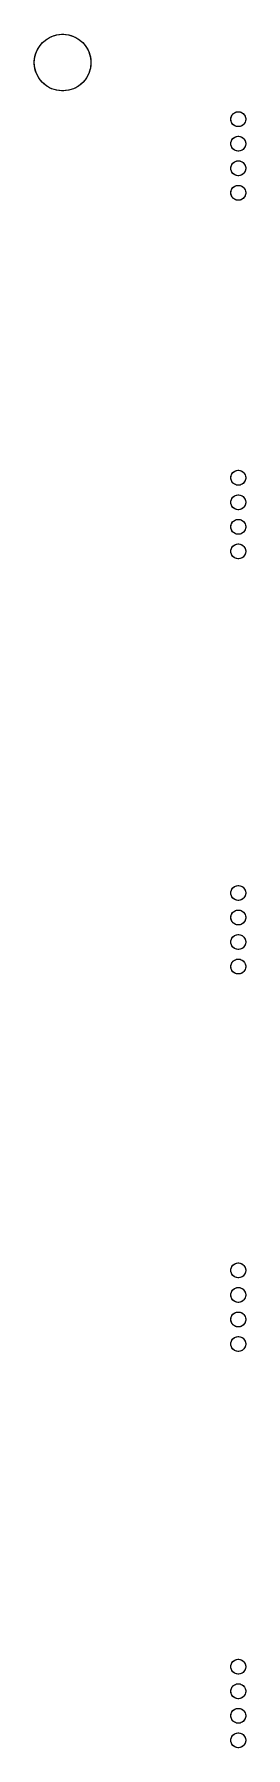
# Model space of a CAD drawing. Header units: millimetres. Extents: x -67 to 27, y -115 to 12.
# Drawn here: x -67 to -59.9, y -47.2 to 10.5 of the extents above; entities that cross this region are included whole.
import ezdxf

# ---------------------------------------------------------------- set-up
doc = ezdxf.new("R2010")
doc.units = ezdxf.units.MM

msp = doc.modelspace()

# ---------------------------------------------------------------- linework, layer by layer
at = {"layer": 'drills_NPTH'}
for centre, radius in [((-66.04, 9.525), 0.953), ((-60.135, 7.62), 0.25), ((-60.135, 6.795), 0.25), ((-60.135, 5.969), 0.25), ((-60.135, 5.144), 0.25), ((-60.135, -4.445), 0.25), ((-60.135, -5.271), 0.25), ((-60.135, -6.096), 0.25), ((-60.135, -6.921), 0.25), ((-60.135, -18.415), 0.25), ((-60.135, -19.241), 0.25), ((-60.135, -20.066), 0.25), ((-60.135, -20.892), 0.25), ((-60.135, -31.115), 0.25), ((-60.135, -31.941), 0.25), ((-60.135, -32.766), 0.25), ((-60.135, -33.592), 0.25), ((-60.135, -44.45), 0.25), ((-60.135, -45.276), 0.25), ((-60.135, -46.101), 0.25), ((-60.135, -46.927), 0.25)]:
    msp.add_circle(centre, radius, dxfattribs=at)
at = {"layer": 'holes'}
for points in [[(-65.088, 9.483), (-65.095, 9.401), (-65.109, 9.319), (-65.131, 9.238), (-65.159, 9.16), (-65.194, 9.085), (-65.236, 9.013), (-65.284, 8.945), (-65.337, 8.881), (-65.396, 8.822), (-65.46, 8.769), (-65.528, 8.721), (-65.6, 8.679), (-65.675, 8.644), (-65.753, 8.616), (-65.834, 8.594), (-65.916, 8.58), (-65.998, 8.572), (-66.082, 8.572), (-66.164, 8.58), (-66.246, 8.594), (-66.327, 8.616), (-66.405, 8.644), (-66.48, 8.679), (-66.552, 8.721), (-66.62, 8.769), (-66.684, 8.822), (-66.743, 8.881), (-66.796, 8.945), (-66.844, 9.013), (-66.886, 9.085), (-66.921, 9.16), (-66.949, 9.238), (-66.971, 9.319), (-66.985, 9.401), (-66.993, 9.483), (-66.993, 9.567), (-66.985, 9.649), (-66.971, 9.731), (-66.949, 9.812), (-66.921, 9.89), (-66.886, 9.965), (-66.844, 10.037), (-66.796, 10.105), (-66.743, 10.169), (-66.684, 10.228), (-66.62, 10.281), (-66.552, 10.329), (-66.48, 10.371), (-66.405, 10.406), (-66.327, 10.434), (-66.246, 10.456), (-66.164, 10.47), (-66.082, 10.478), (-65.998, 10.478), (-65.916, 10.47), (-65.834, 10.456), (-65.753, 10.434), (-65.675, 10.406), (-65.6, 10.371), (-65.528, 10.329), (-65.46, 10.281), (-65.396, 10.228), (-65.337, 10.169), (-65.284, 10.105), (-65.236, 10.037), (-65.194, 9.965), (-65.159, 9.89), (-65.131, 9.812), (-65.109, 9.731), (-65.095, 9.649), (-65.088, 9.567), (-65.088, 9.483)], [(-59.885, 7.6), (-59.891, 7.561), (-59.903, 7.524), (-59.921, 7.489), (-59.944, 7.457), (-59.972, 7.429), (-60.003, 7.406), (-60.039, 7.388), (-60.076, 7.376), (-60.115, 7.37), (-60.154, 7.37), (-60.193, 7.376), (-60.23, 7.388), (-60.266, 7.406), (-60.297, 7.429), (-60.325, 7.457), (-60.348, 7.489), (-60.366, 7.524), (-60.378, 7.561), (-60.385, 7.6), (-60.385, 7.64), (-60.378, 7.679), (-60.366, 7.716), (-60.348, 7.751), (-60.325, 7.783), (-60.297, 7.811), (-60.266, 7.834), (-60.23, 7.852), (-60.193, 7.864), (-60.154, 7.87), (-60.115, 7.87), (-60.076, 7.864), (-60.039, 7.852), (-60.003, 7.834), (-59.972, 7.811), (-59.944, 7.783), (-59.921, 7.751), (-59.903, 7.716), (-59.891, 7.679), (-59.885, 7.64), (-59.885, 7.6)], [(-59.885, 6.775), (-59.891, 6.736), (-59.903, 6.699), (-59.921, 6.663), (-59.944, 6.632), (-59.972, 6.604), (-60.003, 6.581), (-60.039, 6.563), (-60.076, 6.551), (-60.115, 6.545), (-60.154, 6.545), (-60.193, 6.551), (-60.23, 6.563), (-60.266, 6.581), (-60.297, 6.604), (-60.325, 6.632), (-60.348, 6.663), (-60.366, 6.699), (-60.378, 6.736), (-60.385, 6.775), (-60.385, 6.814), (-60.378, 6.853), (-60.366, 6.89), (-60.348, 6.926), (-60.325, 6.957), (-60.297, 6.985), (-60.266, 7.008), (-60.23, 7.026), (-60.193, 7.038), (-60.154, 7.045), (-60.115, 7.045), (-60.076, 7.038), (-60.039, 7.026), (-60.003, 7.008), (-59.972, 6.985), (-59.944, 6.957), (-59.921, 6.926), (-59.903, 6.89), (-59.891, 6.853), (-59.885, 6.814), (-59.885, 6.775)], [(-59.885, 5.949), (-59.891, 5.91), (-59.903, 5.873), (-59.921, 5.838), (-59.944, 5.806), (-59.972, 5.778), (-60.003, 5.755), (-60.039, 5.737), (-60.076, 5.725), (-60.115, 5.719), (-60.154, 5.719), (-60.193, 5.725), (-60.23, 5.737), (-60.266, 5.755), (-60.297, 5.778), (-60.325, 5.806), (-60.348, 5.838), (-60.366, 5.873), (-60.378, 5.91), (-60.385, 5.949), (-60.385, 5.989), (-60.378, 6.028), (-60.366, 6.065), (-60.348, 6.1), (-60.325, 6.132), (-60.297, 6.16), (-60.266, 6.183), (-60.23, 6.201), (-60.193, 6.213), (-60.154, 6.219), (-60.115, 6.219), (-60.076, 6.213), (-60.039, 6.201), (-60.003, 6.183), (-59.972, 6.16), (-59.944, 6.132), (-59.921, 6.1), (-59.903, 6.065), (-59.891, 6.028), (-59.885, 5.989), (-59.885, 5.949)], [(-59.885, 5.124), (-59.891, 5.085), (-59.903, 5.048), (-59.921, 5.012), (-59.944, 4.981), (-59.972, 4.953), (-60.003, 4.93), (-60.039, 4.912), (-60.076, 4.9), (-60.115, 4.894), (-60.154, 4.894), (-60.193, 4.9), (-60.23, 4.912), (-60.266, 4.93), (-60.297, 4.953), (-60.325, 4.981), (-60.348, 5.012), (-60.366, 5.048), (-60.378, 5.085), (-60.385, 5.124), (-60.385, 5.163), (-60.378, 5.202), (-60.366, 5.239), (-60.348, 5.275), (-60.325, 5.306), (-60.297, 5.334), (-60.266, 5.357), (-60.23, 5.375), (-60.193, 5.387), (-60.154, 5.394), (-60.115, 5.394), (-60.076, 5.387), (-60.039, 5.375), (-60.003, 5.357), (-59.972, 5.334), (-59.944, 5.306), (-59.921, 5.275), (-59.903, 5.239), (-59.891, 5.202), (-59.885, 5.163), (-59.885, 5.124)], [(-59.885, -4.465), (-59.891, -4.504), (-59.903, -4.541), (-59.921, -4.576), (-59.944, -4.608), (-59.972, -4.636), (-60.003, -4.659), (-60.039, -4.677), (-60.076, -4.689), (-60.115, -4.695), (-60.154, -4.695), (-60.193, -4.689), (-60.23, -4.677), (-60.266, -4.659), (-60.297, -4.636), (-60.325, -4.608), (-60.348, -4.576), (-60.366, -4.541), (-60.378, -4.504), (-60.385, -4.465), (-60.385, -4.425), (-60.378, -4.386), (-60.366, -4.349), (-60.348, -4.314), (-60.325, -4.282), (-60.297, -4.254), (-60.266, -4.231), (-60.23, -4.213), (-60.193, -4.201), (-60.154, -4.195), (-60.115, -4.195), (-60.076, -4.201), (-60.039, -4.213), (-60.003, -4.231), (-59.972, -4.254), (-59.944, -4.282), (-59.921, -4.314), (-59.903, -4.349), (-59.891, -4.386), (-59.885, -4.425), (-59.885, -4.465)], [(-59.885, -5.29), (-59.891, -5.329), (-59.903, -5.366), (-59.921, -5.402), (-59.944, -5.433), (-59.972, -5.461), (-60.003, -5.484), (-60.039, -5.502), (-60.076, -5.514), (-60.115, -5.521), (-60.154, -5.521), (-60.193, -5.514), (-60.23, -5.502), (-60.266, -5.484), (-60.297, -5.461), (-60.325, -5.433), (-60.348, -5.402), (-60.366, -5.366), (-60.378, -5.329), (-60.385, -5.29), (-60.385, -5.251), (-60.378, -5.212), (-60.366, -5.175), (-60.348, -5.139), (-60.325, -5.108), (-60.297, -5.08), (-60.266, -5.057), (-60.23, -5.039), (-60.193, -5.027), (-60.154, -5.021), (-60.115, -5.021), (-60.076, -5.027), (-60.039, -5.039), (-60.003, -5.057), (-59.972, -5.08), (-59.944, -5.108), (-59.921, -5.139), (-59.903, -5.175), (-59.891, -5.212), (-59.885, -5.251), (-59.885, -5.29)], [(-59.885, -6.116), (-59.891, -6.155), (-59.903, -6.192), (-59.921, -6.227), (-59.944, -6.259), (-59.972, -6.287), (-60.003, -6.31), (-60.039, -6.328), (-60.076, -6.34), (-60.115, -6.346), (-60.154, -6.346), (-60.193, -6.34), (-60.23, -6.328), (-60.266, -6.31), (-60.297, -6.287), (-60.325, -6.259), (-60.348, -6.227), (-60.366, -6.192), (-60.378, -6.155), (-60.385, -6.116), (-60.385, -6.076), (-60.378, -6.037), (-60.366, -6), (-60.348, -5.965), (-60.325, -5.933), (-60.297, -5.905), (-60.266, -5.882), (-60.23, -5.864), (-60.193, -5.852), (-60.154, -5.846), (-60.115, -5.846), (-60.076, -5.852), (-60.039, -5.864), (-60.003, -5.882), (-59.972, -5.905), (-59.944, -5.933), (-59.921, -5.965), (-59.903, -6), (-59.891, -6.037), (-59.885, -6.076), (-59.885, -6.116)], [(-59.885, -6.941), (-59.891, -6.98), (-59.903, -7.017), (-59.921, -7.053), (-59.944, -7.084), (-59.972, -7.112), (-60.003, -7.135), (-60.039, -7.153), (-60.076, -7.165), (-60.115, -7.171), (-60.154, -7.171), (-60.193, -7.165), (-60.23, -7.153), (-60.266, -7.135), (-60.297, -7.112), (-60.325, -7.084), (-60.348, -7.053), (-60.366, -7.017), (-60.378, -6.98), (-60.385, -6.941), (-60.385, -6.902), (-60.378, -6.863), (-60.366, -6.826), (-60.348, -6.79), (-60.325, -6.759), (-60.297, -6.731), (-60.266, -6.708), (-60.23, -6.69), (-60.193, -6.678), (-60.154, -6.671), (-60.115, -6.671), (-60.076, -6.678), (-60.039, -6.69), (-60.003, -6.708), (-59.972, -6.731), (-59.944, -6.759), (-59.921, -6.79), (-59.903, -6.826), (-59.891, -6.863), (-59.885, -6.902), (-59.885, -6.941)], [(-59.885, -18.435), (-59.891, -18.474), (-59.903, -18.511), (-59.921, -18.546), (-59.944, -18.578), (-59.972, -18.606), (-60.003, -18.629), (-60.039, -18.647), (-60.076, -18.659), (-60.115, -18.665), (-60.154, -18.665), (-60.193, -18.659), (-60.23, -18.647), (-60.266, -18.629), (-60.297, -18.606), (-60.325, -18.578), (-60.348, -18.546), (-60.366, -18.511), (-60.378, -18.474), (-60.385, -18.435), (-60.385, -18.395), (-60.378, -18.356), (-60.366, -18.319), (-60.348, -18.284), (-60.325, -18.252), (-60.297, -18.224), (-60.266, -18.201), (-60.23, -18.183), (-60.193, -18.171), (-60.154, -18.165), (-60.115, -18.165), (-60.076, -18.171), (-60.039, -18.183), (-60.003, -18.201), (-59.972, -18.224), (-59.944, -18.252), (-59.921, -18.284), (-59.903, -18.319), (-59.891, -18.356), (-59.885, -18.395), (-59.885, -18.435)], [(-59.885, -19.26), (-59.891, -19.299), (-59.903, -19.336), (-59.921, -19.372), (-59.944, -19.403), (-59.972, -19.431), (-60.003, -19.454), (-60.039, -19.472), (-60.076, -19.484), (-60.115, -19.491), (-60.154, -19.491), (-60.193, -19.484), (-60.23, -19.472), (-60.266, -19.454), (-60.297, -19.431), (-60.325, -19.403), (-60.348, -19.372), (-60.366, -19.336), (-60.378, -19.299), (-60.385, -19.26), (-60.385, -19.221), (-60.378, -19.182), (-60.366, -19.145), (-60.348, -19.109), (-60.325, -19.078), (-60.297, -19.05), (-60.266, -19.027), (-60.23, -19.009), (-60.193, -18.997), (-60.154, -18.991), (-60.115, -18.991), (-60.076, -18.997), (-60.039, -19.009), (-60.003, -19.027), (-59.972, -19.05), (-59.944, -19.078), (-59.921, -19.109), (-59.903, -19.145), (-59.891, -19.182), (-59.885, -19.221), (-59.885, -19.26)], [(-59.885, -20.086), (-59.891, -20.125), (-59.903, -20.162), (-59.921, -20.197), (-59.944, -20.229), (-59.972, -20.257), (-60.003, -20.28), (-60.039, -20.298), (-60.076, -20.31), (-60.115, -20.316), (-60.154, -20.316), (-60.193, -20.31), (-60.23, -20.298), (-60.266, -20.28), (-60.297, -20.257), (-60.325, -20.229), (-60.348, -20.197), (-60.366, -20.162), (-60.378, -20.125), (-60.385, -20.086), (-60.385, -20.046), (-60.378, -20.007), (-60.366, -19.97), (-60.348, -19.935), (-60.325, -19.903), (-60.297, -19.875), (-60.266, -19.852), (-60.23, -19.834), (-60.193, -19.822), (-60.154, -19.816), (-60.115, -19.816), (-60.076, -19.822), (-60.039, -19.834), (-60.003, -19.852), (-59.972, -19.875), (-59.944, -19.903), (-59.921, -19.935), (-59.903, -19.97), (-59.891, -20.007), (-59.885, -20.046), (-59.885, -20.086)], [(-59.885, -20.911), (-59.891, -20.95), (-59.903, -20.987), (-59.921, -21.023), (-59.944, -21.054), (-59.972, -21.082), (-60.003, -21.105), (-60.039, -21.123), (-60.076, -21.135), (-60.115, -21.142), (-60.154, -21.142), (-60.193, -21.135), (-60.23, -21.123), (-60.266, -21.105), (-60.297, -21.082), (-60.325, -21.054), (-60.348, -21.023), (-60.366, -20.987), (-60.378, -20.95), (-60.385, -20.911), (-60.385, -20.872), (-60.378, -20.833), (-60.366, -20.796), (-60.348, -20.76), (-60.325, -20.729), (-60.297, -20.701), (-60.266, -20.678), (-60.23, -20.66), (-60.193, -20.648), (-60.154, -20.642), (-60.115, -20.642), (-60.076, -20.648), (-60.039, -20.66), (-60.003, -20.678), (-59.972, -20.701), (-59.944, -20.729), (-59.921, -20.76), (-59.903, -20.796), (-59.891, -20.833), (-59.885, -20.872), (-59.885, -20.911)], [(-59.885, -31.135), (-59.891, -31.174), (-59.903, -31.211), (-59.921, -31.246), (-59.944, -31.278), (-59.972, -31.306), (-60.003, -31.329), (-60.039, -31.347), (-60.076, -31.359), (-60.115, -31.365), (-60.154, -31.365), (-60.193, -31.359), (-60.23, -31.347), (-60.266, -31.329), (-60.297, -31.306), (-60.325, -31.278), (-60.348, -31.246), (-60.366, -31.211), (-60.378, -31.174), (-60.385, -31.135), (-60.385, -31.095), (-60.378, -31.056), (-60.366, -31.019), (-60.348, -30.984), (-60.325, -30.952), (-60.297, -30.924), (-60.266, -30.901), (-60.23, -30.883), (-60.193, -30.871), (-60.154, -30.865), (-60.115, -30.865), (-60.076, -30.871), (-60.039, -30.883), (-60.003, -30.901), (-59.972, -30.924), (-59.944, -30.952), (-59.921, -30.984), (-59.903, -31.019), (-59.891, -31.056), (-59.885, -31.095), (-59.885, -31.135)], [(-59.885, -31.96), (-59.891, -31.999), (-59.903, -32.036), (-59.921, -32.072), (-59.944, -32.103), (-59.972, -32.131), (-60.003, -32.154), (-60.039, -32.172), (-60.076, -32.184), (-60.115, -32.191), (-60.154, -32.191), (-60.193, -32.184), (-60.23, -32.172), (-60.266, -32.154), (-60.297, -32.131), (-60.325, -32.103), (-60.348, -32.072), (-60.366, -32.036), (-60.378, -31.999), (-60.385, -31.96), (-60.385, -31.921), (-60.378, -31.882), (-60.366, -31.845), (-60.348, -31.809), (-60.325, -31.778), (-60.297, -31.75), (-60.266, -31.727), (-60.23, -31.709), (-60.193, -31.697), (-60.154, -31.691), (-60.115, -31.691), (-60.076, -31.697), (-60.039, -31.709), (-60.003, -31.727), (-59.972, -31.75), (-59.944, -31.778), (-59.921, -31.809), (-59.903, -31.845), (-59.891, -31.882), (-59.885, -31.921), (-59.885, -31.96)], [(-59.885, -32.786), (-59.891, -32.825), (-59.903, -32.862), (-59.921, -32.897), (-59.944, -32.929), (-59.972, -32.957), (-60.003, -32.98), (-60.039, -32.998), (-60.076, -33.01), (-60.115, -33.016), (-60.154, -33.016), (-60.193, -33.01), (-60.23, -32.998), (-60.266, -32.98), (-60.297, -32.957), (-60.325, -32.929), (-60.348, -32.897), (-60.366, -32.862), (-60.378, -32.825), (-60.385, -32.786), (-60.385, -32.746), (-60.378, -32.707), (-60.366, -32.67), (-60.348, -32.635), (-60.325, -32.603), (-60.297, -32.575), (-60.266, -32.552), (-60.23, -32.534), (-60.193, -32.522), (-60.154, -32.516), (-60.115, -32.516), (-60.076, -32.522), (-60.039, -32.534), (-60.003, -32.552), (-59.972, -32.575), (-59.944, -32.603), (-59.921, -32.635), (-59.903, -32.67), (-59.891, -32.707), (-59.885, -32.746), (-59.885, -32.786)], [(-59.885, -33.611), (-59.891, -33.65), (-59.903, -33.687), (-59.921, -33.723), (-59.944, -33.754), (-59.972, -33.782), (-60.003, -33.805), (-60.039, -33.823), (-60.076, -33.835), (-60.115, -33.842), (-60.154, -33.842), (-60.193, -33.835), (-60.23, -33.823), (-60.266, -33.805), (-60.297, -33.782), (-60.325, -33.754), (-60.348, -33.723), (-60.366, -33.687), (-60.378, -33.65), (-60.385, -33.611), (-60.385, -33.572), (-60.378, -33.533), (-60.366, -33.496), (-60.348, -33.46), (-60.325, -33.429), (-60.297, -33.401), (-60.266, -33.378), (-60.23, -33.36), (-60.193, -33.348), (-60.154, -33.342), (-60.115, -33.342), (-60.076, -33.348), (-60.039, -33.36), (-60.003, -33.378), (-59.972, -33.401), (-59.944, -33.429), (-59.921, -33.46), (-59.903, -33.496), (-59.891, -33.533), (-59.885, -33.572), (-59.885, -33.611)], [(-59.885, -44.47), (-59.891, -44.509), (-59.903, -44.546), (-59.921, -44.581), (-59.944, -44.613), (-59.972, -44.641), (-60.003, -44.664), (-60.039, -44.682), (-60.076, -44.694), (-60.115, -44.7), (-60.154, -44.7), (-60.193, -44.694), (-60.23, -44.682), (-60.266, -44.664), (-60.297, -44.641), (-60.325, -44.613), (-60.348, -44.581), (-60.366, -44.546), (-60.378, -44.509), (-60.385, -44.47), (-60.385, -44.43), (-60.378, -44.391), (-60.366, -44.354), (-60.348, -44.319), (-60.325, -44.287), (-60.297, -44.259), (-60.266, -44.236), (-60.23, -44.218), (-60.193, -44.206), (-60.154, -44.2), (-60.115, -44.2), (-60.076, -44.206), (-60.039, -44.218), (-60.003, -44.236), (-59.972, -44.259), (-59.944, -44.287), (-59.921, -44.319), (-59.903, -44.354), (-59.891, -44.391), (-59.885, -44.43), (-59.885, -44.47)], [(-59.885, -45.295), (-59.891, -45.334), (-59.903, -45.371), (-59.921, -45.407), (-59.944, -45.438), (-59.972, -45.466), (-60.003, -45.489), (-60.039, -45.507), (-60.076, -45.519), (-60.115, -45.526), (-60.154, -45.526), (-60.193, -45.519), (-60.23, -45.507), (-60.266, -45.489), (-60.297, -45.466), (-60.325, -45.438), (-60.348, -45.407), (-60.366, -45.371), (-60.378, -45.334), (-60.385, -45.295), (-60.385, -45.256), (-60.378, -45.217), (-60.366, -45.18), (-60.348, -45.144), (-60.325, -45.113), (-60.297, -45.085), (-60.266, -45.062), (-60.23, -45.044), (-60.193, -45.032), (-60.154, -45.026), (-60.115, -45.026), (-60.076, -45.032), (-60.039, -45.044), (-60.003, -45.062), (-59.972, -45.085), (-59.944, -45.113), (-59.921, -45.144), (-59.903, -45.18), (-59.891, -45.217), (-59.885, -45.256), (-59.885, -45.295)], [(-59.885, -46.121), (-59.891, -46.16), (-59.903, -46.197), (-59.921, -46.232), (-59.944, -46.264), (-59.972, -46.292), (-60.003, -46.315), (-60.039, -46.333), (-60.076, -46.345), (-60.115, -46.351), (-60.154, -46.351), (-60.193, -46.345), (-60.23, -46.333), (-60.266, -46.315), (-60.297, -46.292), (-60.325, -46.264), (-60.348, -46.232), (-60.366, -46.197), (-60.378, -46.16), (-60.385, -46.121), (-60.385, -46.081), (-60.378, -46.042), (-60.366, -46.005), (-60.348, -45.97), (-60.325, -45.938), (-60.297, -45.91), (-60.266, -45.887), (-60.23, -45.869), (-60.193, -45.857), (-60.154, -45.851), (-60.115, -45.851), (-60.076, -45.857), (-60.039, -45.869), (-60.003, -45.887), (-59.972, -45.91), (-59.944, -45.938), (-59.921, -45.97), (-59.903, -46.005), (-59.891, -46.042), (-59.885, -46.081), (-59.885, -46.121)], [(-59.885, -46.946), (-59.891, -46.985), (-59.903, -47.022), (-59.921, -47.058), (-59.944, -47.089), (-59.972, -47.117), (-60.003, -47.14), (-60.039, -47.158), (-60.076, -47.17), (-60.115, -47.177), (-60.154, -47.177), (-60.193, -47.17), (-60.23, -47.158), (-60.266, -47.14), (-60.297, -47.117), (-60.325, -47.089), (-60.348, -47.058), (-60.366, -47.022), (-60.378, -46.985), (-60.385, -46.946), (-60.385, -46.907), (-60.378, -46.868), (-60.366, -46.831), (-60.348, -46.795), (-60.325, -46.764), (-60.297, -46.736), (-60.266, -46.713), (-60.23, -46.695), (-60.193, -46.683), (-60.154, -46.677), (-60.115, -46.677), (-60.076, -46.683), (-60.039, -46.695), (-60.003, -46.713), (-59.972, -46.736), (-59.944, -46.764), (-59.921, -46.795), (-59.903, -46.831), (-59.891, -46.868), (-59.885, -46.907), (-59.885, -46.946)]]:
    msp.add_lwpolyline(points, close=True, dxfattribs=at)

doc.saveas('drawing.dxf')
